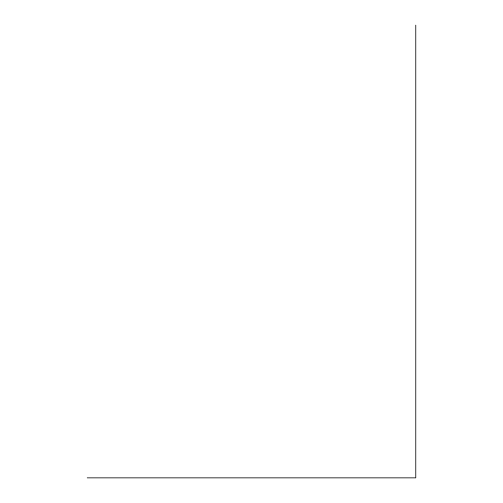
<?xml version="1.0" encoding="UTF-8"?>
<svg xmlns="http://www.w3.org/2000/svg" width="503" height="503" viewBox="0 0 503 503"><rect width="100%" height="100%" fill="white"/><g stroke="black" fill="none" stroke-linecap="round" stroke-linejoin="round"><path stroke-width="0.75" d="M87.233 477.85L415.767 477.85L415.767 25.15"/></g></svg>
